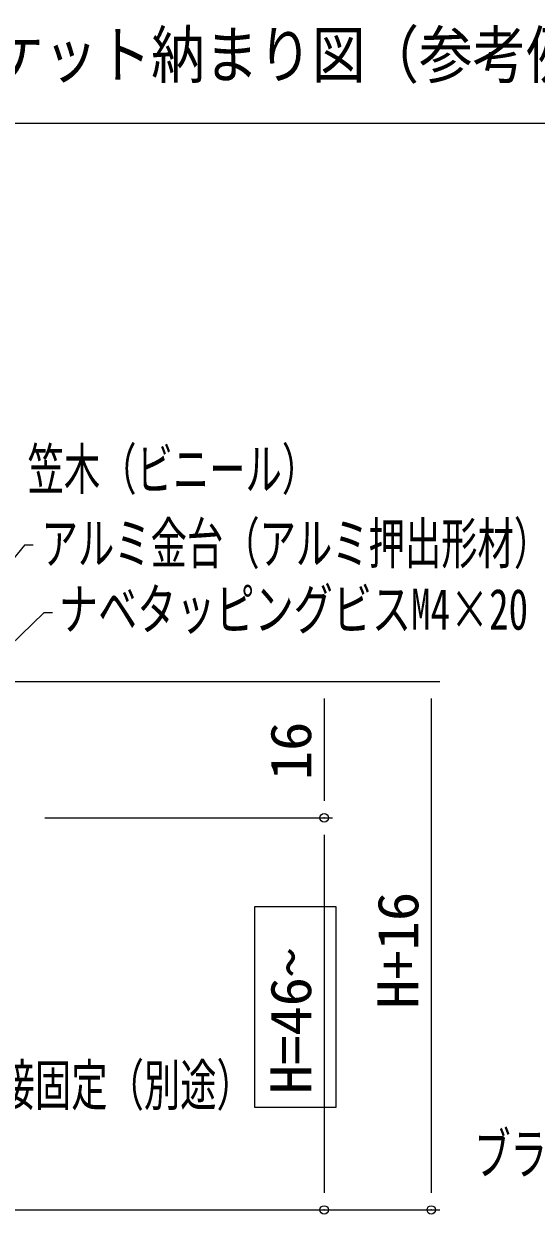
# Model space of a CAD drawing. Units: millimetres, scale not verified. Extents: x -401 to 399, y -276 to 278.
# Drawn here: x -297.4 to -237.2, y -145.8 to -6.1 of the extents above; entities that cross this region are included whole.
import ezdxf
from ezdxf.enums import TextEntityAlignment as Align

# ---------------------------------------------------------------- set-up
doc = ezdxf.new("R2010")
doc.units = ezdxf.units.MM
doc.header["$LTSCALE"] = 2
doc.header["$PDMODE"] = 32
doc.header["$PDSIZE"] = 1
for name, color, linetype, lineweight in [('0-0_zumenwaku', 6, 'Continuous', 9), ('0-9_09寸法A', 1, 'Continuous', 9), ('0-A_3', 2, 'Continuous', 9), ('1-4_08文字', 1, 'Continuous', 9)]:
    doc.layers.add(name, color=color, linetype=linetype, lineweight=lineweight)
doc.layers.add('0-1_moji', color=2, linetype='Continuous')
doc.layers.add('0-6_DEFPOINTS', color=1, linetype='Continuous')
doc.styles.add('ＭＳ ゴシック', font='')
doc.styles.add('ＭＳ Ｐゴシック', font='')
doc.styles.get('ＭＳ ゴシック').set_extended_font_data('MS Gothic')
doc.styles.get('ＭＳ Ｐゴシック').set_extended_font_data('MS PGothic')

msp = doc.modelspace()

# ---------------------------------------------------------------- linework, layer by layer
at = {"layer": '0-0_zumenwaku'}
msp.add_line((-401.152, -17.792), (256.848, -17.792), dxfattribs=at)
at = {"layer": '0-6_DEFPOINTS'}
for p in [(-262.135, -99.302), (-262.135, -145.302), (-249.555, -145.302)]:
    msp.add_point(p, dxfattribs=at)
at = {"layer": '0-9_09寸法A'}
for p, q in [((-320.712, -83.302), (-248.555, -83.302)), ((-320.712, -83.302), (-261.135, -83.302)), ((-262.135, -85.302), (-262.135, -97.302)), ((-249.555, -85.302), (-249.555, -143.302)), ((-294.913, -99.302), (-261.135, -99.302)), ((-294.913, -99.302), (-261.135, -99.302)), ((-262.135, -101.302), (-262.135, -143.302)), ((-300.212, -145.302), (-248.555, -145.302)), ((-300.212, -145.302), (-261.135, -145.302))]:
    msp.add_line(p, q, dxfattribs=at)
at = {"layer": '0-A_3'}
msp.add_lwpolyline([(-270.249, -109.695), (-260.777, -109.695), (-260.777, -133.285), (-270.249, -133.285)], close=True, dxfattribs=at)
at = {"layer": '1-4_08文字'}
for points in [[(-296.29, -67.315), (-297.29, -67.315), (-316.591, -90.918)], [(-294.026, -75.229), (-295.026, -75.229), (-318.893, -98.359)]]:
    msp.add_lwpolyline(points, dxfattribs=at)

# ---------------------------------------------------------------- texts
at = {"layer": '0-1_moji', "style": 'ＭＳ Ｐゴシック', "width": 0.85}
msp.add_text('D-432タイプ\u3000 フラットバーブラケット納まり図（参考例2）', height=5.423, dxfattribs=at).set_placement((-394.846, -14.108), align=Align.BOTTOM_LEFT)
at = {"layer": '0-9_09寸法A', "color": 2, "style": 'ＭＳ ゴシック', "width": 1.05}
for s, p in [('16', (-262.21, -94.885)), ('H+16', (-249.629, -121.719)), ('H=46~', (-262.21, -131.719))]:
    msp.add_text(s, height=4.809, rotation=90, dxfattribs=at).set_placement(p, align=Align.BOTTOM_LEFT)
at = {"layer": '1-4_08文字', "color": 2, "style": 'ＭＳ ゴシック'}
for s, width, p in [('笠木（ビニール）', 0.65, (-296.943, -62.239)), ('アルミ金台（アルミ押出形材）', 0.65, (-295.29, -70.94)), ('ナベタッピングビスM4×20', 0.7, (-293.253, -78.672)), ('溶接固定（別途）', 0.65, (-304.608, -134.5)), ('ブラケット；フラットバー（別途）', 0.65, (-244.498, -142.561))]:
    msp.add_text(s, height=4.809, dxfattribs=dict(at, width=width)).set_placement(p, align=Align.BOTTOM_LEFT)

doc.saveas('drawing.dxf')
